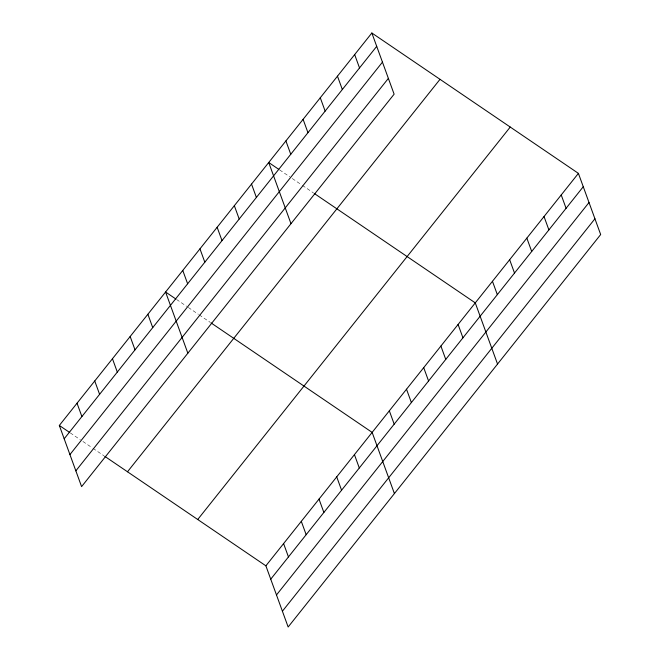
<?xml version="1.0" encoding="UTF-8"?>
<svg xmlns="http://www.w3.org/2000/svg" width="660" height="660" viewBox="0 0 660 660"><rect width="100%" height="100%" fill="white"/><g stroke="black" fill="none" stroke-linecap="round" stroke-linejoin="round"><path stroke-width="0.49" stroke-dasharray="3.3 2.47" d="M279.659 169.942L289.757 176.806M292.281 178.522L301.537 184.816M302.379 185.386L313.318 192.819M176.525 299.45L186.623 306.314M188.306 307.461L198.404 314.325M199.246 314.894L210.185 322.327M70.265 432.886L80.363 439.75M82.888 441.466L92.144 447.752M92.986 448.33L103.925 455.763"/><path stroke-width="0.99" d="M371.852 33L394.119 94.174L81.593 486.626L59.326 425.452L371.852 33L578.408 173.374L600.674 234.547L288.148 627L265.881 565.826L104.767 456.332M64.185 438.801L376.712 46.348M69.927 454.583L382.453 62.131M75.842 470.844L388.369 78.391M127.487 471.776L440.014 79.324M197.719 519.503L510.246 127.05M265.881 565.826L578.408 173.374M270.74 579.175L583.267 186.722M276.49 594.957L589.017 202.505M282.406 611.218L594.932 218.765M278.817 169.373L268.719 162.508L290.977 223.682M314.16 193.388L475.274 302.882L497.541 364.056M175.684 298.881L165.586 292.017L187.844 353.191M211.027 322.897L372.141 432.391L394.408 493.564M59.326 425.452L69.424 432.316M561.223 194.956L566.082 208.304M544.03 216.546L548.889 229.895M526.845 238.128L531.704 251.476M509.652 259.718L514.511 273.058M492.467 281.3L497.327 294.649M458.089 324.472L462.949 337.813M354.659 54.582L359.518 67.93M440.896 346.054L445.756 359.403M337.474 76.172L342.334 89.521M423.712 367.637L428.571 380.985M320.281 97.754L325.141 111.103M406.519 389.227L411.378 402.567M303.097 119.336L307.956 132.685M389.334 410.809L394.193 424.157M285.904 140.926L290.763 154.275M354.436 454.633L359.296 467.981M251.526 184.09L256.385 197.439M336.724 476.866L341.583 490.215M234.341 205.681L239.192 219.029M319.011 499.108L323.87 512.457M217.148 227.263L222.007 240.611M301.307 521.351L306.166 534.699M199.963 248.845L204.814 262.193M283.594 543.584L288.453 556.933M182.77 270.435L187.63 283.784M147.873 314.259L152.732 327.608M130.16 336.493L135.019 349.841M112.456 358.735L117.307 372.083M94.743 380.977L99.602 394.317M77.03 403.21L81.889 416.559"/></g></svg>
